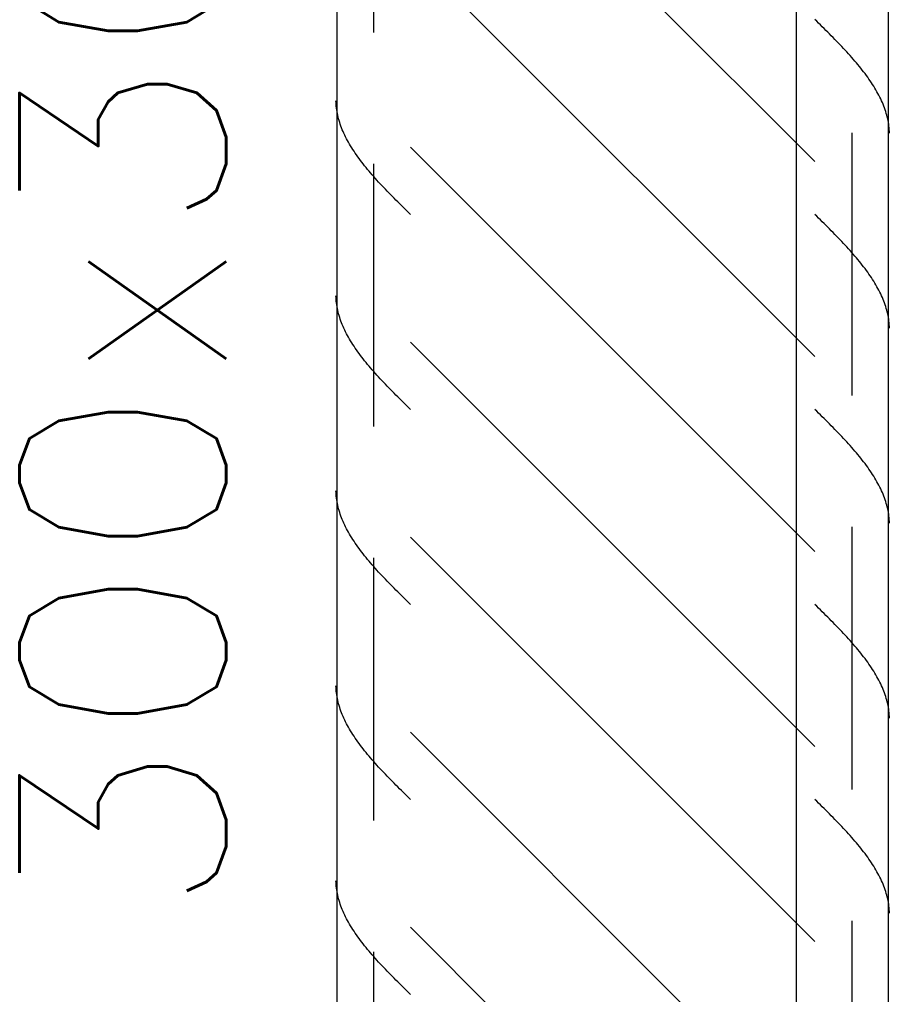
# Model space of a CAD drawing. Extents: x -10459 to 16942, y -13088 to 14608.
# Drawn here: x 5398.5 to 5445.8, y 3125.2 to 3178.2 of the extents above; entities that cross this region are included whole.
import ezdxf

# ---------------------------------------------------------------- set-up
doc = ezdxf.new("R2010")
doc.units = 0
doc.header["$LTSCALE"] = 30
doc.header["$MEASUREMENT"] = 0
doc.linetypes.add("EJE1-1'$0$RLE-PROYECCION", pattern=[0.71438, 0.47625, -0.23813])
doc.layers.get('0').update_dxf_attribs({"linetype": 'CONTINUOUS'})
doc.layers.add("EJE1-1'$0$RLA-ACHURADO", color=30, linetype="EJE1-1'$0$RLE-PROYECCION", lineweight=15, transparency=0.7)
for name, color, linetype, lineweight in [("EJE1-1'$0$RLA-CONTORNO", 30, 'CONTINUOUS', 15), ("EJE1-1'$0$RLA-EJES", 1, 'CONTINUOUS', 9), ("EJE1-1'$0$RLA-TEXTOS-1", 9, 'CONTINUOUS', 9)]:
    doc.layers.add(name, color=color, linetype=linetype, lineweight=lineweight)
doc.styles.add("EJE1-1'$0$RomanS", font='romans.shx', dxfattribs={"height": 11.25})

# ---------------------------------------------------------------- blocks, each defined once
blk = doc.blocks.new("EJE1-1'$0$RLA-COLUMNAS-CAJONES - P_M_ 300x300x20-465985-EJE 1-1_")
at = {"layer": "EJE1-1'$0$RLA-ACHURADO"}
for p, q in [((2582.477, 787), (2582.477, 1103)), ((2608.477, 1103), (2608.477, 787))]:
    blk.add_line(p, q, dxfattribs=at)
blk = doc.blocks.new("EJE1-1'$0$FP_1-EJE 1-1_")
at = {"layer": "EJE1-1'$0$RLA-CONTORNO"}
for p, q in [((2610.477, 787), (2610.477, 1103)), ((2606.577, 1001.915), (2606.477, 1002.013)), ((2606.676, 1001.817), (2606.577, 1001.915)), ((2606.776, 1001.719), (2606.676, 1001.817)), ((2606.875, 1001.621), (2606.776, 1001.719)), ((2606.974, 1001.522), (2606.875, 1001.621)), ((2607.073, 1001.424), (2606.974, 1001.522)), ((2607.171, 1001.326), (2607.073, 1001.424)), ((2607.269, 1001.228), (2607.171, 1001.326)), ((2607.367, 1001.13), (2607.269, 1001.228)), ((2607.463, 1001.032), (2607.367, 1001.13)), ((2607.56, 1000.933), (2607.463, 1001.032)), ((2607.655, 1000.835), (2607.56, 1000.933)), ((2607.75, 1000.737), (2607.655, 1000.835)), ((2607.845, 1000.639), (2607.75, 1000.737)), ((2607.938, 1000.541), (2607.845, 1000.639)), ((2608.03, 1000.443), (2607.938, 1000.541)), ((2608.122, 1000.344), (2608.03, 1000.443)), ((2608.212, 1000.246), (2608.122, 1000.344)), ((2608.302, 1000.148), (2608.212, 1000.246)), ((2608.39, 1000.05), (2608.302, 1000.148)), ((2608.478, 999.952), (2608.39, 1000.05)), ((2608.564, 999.853), (2608.478, 999.952)), ((2608.648, 999.755), (2608.564, 999.853)), ((2608.732, 999.657), (2608.648, 999.755)), ((2608.814, 999.559), (2608.732, 999.657)), ((2608.895, 999.461), (2608.814, 999.559)), ((2608.974, 999.363), (2608.895, 999.461)), ((2609.052, 999.264), (2608.974, 999.363)), ((2609.128, 999.166), (2609.052, 999.264)), ((2609.203, 999.068), (2609.128, 999.166)), ((2609.276, 998.97), (2609.203, 999.068)), ((2609.347, 998.872), (2609.276, 998.97)), ((2609.416, 998.774), (2609.347, 998.872)), ((2609.484, 998.675), (2609.416, 998.774)), ((2609.55, 998.577), (2609.484, 998.675)), ((2609.614, 998.479), (2609.55, 998.577)), ((2609.677, 998.381), (2609.614, 998.479)), ((2609.737, 998.283), (2609.677, 998.381)), ((2609.795, 998.184), (2609.737, 998.283)), ((2609.852, 998.086), (2609.795, 998.184)), ((2609.906, 997.988), (2609.852, 998.086)), ((2609.958, 997.89), (2609.906, 997.988)), ((2610.008, 997.792), (2609.958, 997.89)), ((2610.056, 997.694), (2610.008, 997.792)), ((2610.102, 997.595), (2610.056, 997.694)), ((2610.146, 997.497), (2610.102, 997.595)), ((2610.187, 997.399), (2610.146, 997.497)), ((2610.227, 997.301), (2610.187, 997.399)), ((2610.264, 997.203), (2610.227, 997.301)), ((2610.298, 997.105), (2610.264, 997.203)), ((2610.331, 997.006), (2610.298, 997.105)), ((2610.361, 996.908), (2610.331, 997.006)), ((2610.389, 996.81), (2610.361, 996.908)), ((2610.414, 996.712), (2610.389, 996.81)), ((2610.437, 996.614), (2610.414, 996.712)), ((2610.458, 996.516), (2610.437, 996.614)), ((2610.476, 996.417), (2610.458, 996.516)), ((2610.492, 996.319), (2610.476, 996.417)), ((2610.505, 996.221), (2610.492, 996.319)), ((2610.516, 996.123), (2610.505, 996.221)), ((2610.525, 996.025), (2610.516, 996.123)), ((2610.531, 995.926), (2610.525, 996.025)), ((2610.534, 995.828), (2610.531, 995.926)), ((2606.577, 991.309), (2606.477, 991.407)), ((2606.676, 991.21), (2606.577, 991.309)), ((2606.776, 991.112), (2606.676, 991.21)), ((2606.875, 991.014), (2606.776, 991.112)), ((2606.974, 990.916), (2606.875, 991.014)), ((2607.073, 990.818), (2606.974, 990.916)), ((2607.171, 990.719), (2607.073, 990.818)), ((2607.269, 990.621), (2607.171, 990.719)), ((2607.367, 990.523), (2607.269, 990.621)), ((2607.463, 990.425), (2607.367, 990.523)), ((2607.56, 990.327), (2607.463, 990.425)), ((2607.655, 990.229), (2607.56, 990.327)), ((2607.75, 990.13), (2607.655, 990.229)), ((2607.845, 990.032), (2607.75, 990.13)), ((2607.938, 989.934), (2607.845, 990.032)), ((2608.03, 989.836), (2607.938, 989.934)), ((2608.122, 989.738), (2608.03, 989.836)), ((2608.212, 989.64), (2608.122, 989.738)), ((2608.302, 989.541), (2608.212, 989.64)), ((2608.39, 989.443), (2608.302, 989.541)), ((2608.478, 989.345), (2608.39, 989.443)), ((2608.564, 989.247), (2608.478, 989.345)), ((2608.648, 989.149), (2608.564, 989.247)), ((2608.732, 989.051), (2608.648, 989.149)), ((2608.814, 988.952), (2608.732, 989.051)), ((2608.895, 988.854), (2608.814, 988.952)), ((2608.974, 988.756), (2608.895, 988.854)), ((2609.052, 988.658), (2608.974, 988.756)), ((2609.128, 988.56), (2609.052, 988.658)), ((2609.203, 988.461), (2609.128, 988.56)), ((2609.276, 988.363), (2609.203, 988.461)), ((2609.347, 988.265), (2609.276, 988.363)), ((2609.416, 988.167), (2609.347, 988.265)), ((2609.484, 988.069), (2609.416, 988.167)), ((2609.55, 987.971), (2609.484, 988.069)), ((2609.614, 987.872), (2609.55, 987.971)), ((2609.677, 987.774), (2609.614, 987.872)), ((2609.737, 987.676), (2609.677, 987.774)), ((2609.795, 987.578), (2609.737, 987.676)), ((2609.852, 987.48), (2609.795, 987.578)), ((2609.906, 987.382), (2609.852, 987.48)), ((2609.958, 987.283), (2609.906, 987.382)), ((2610.008, 987.185), (2609.958, 987.283)), ((2610.056, 987.087), (2610.008, 987.185)), ((2610.102, 986.989), (2610.056, 987.087)), ((2610.146, 986.891), (2610.102, 986.989)), ((2610.187, 986.792), (2610.146, 986.891)), ((2610.227, 986.694), (2610.187, 986.792)), ((2610.264, 986.596), (2610.227, 986.694)), ((2610.298, 986.498), (2610.264, 986.596)), ((2610.331, 986.4), (2610.298, 986.498)), ((2610.361, 986.302), (2610.331, 986.4)), ((2610.389, 986.203), (2610.361, 986.302)), ((2610.414, 986.105), (2610.389, 986.203)), ((2610.437, 986.007), (2610.414, 986.105)), ((2610.458, 985.909), (2610.437, 986.007)), ((2610.476, 985.811), (2610.458, 985.909)), ((2610.492, 985.713), (2610.476, 985.811)), ((2610.505, 985.614), (2610.492, 985.713)), ((2610.516, 985.516), (2610.505, 985.614)), ((2610.525, 985.418), (2610.516, 985.516)), ((2610.531, 985.32), (2610.525, 985.418)), ((2610.534, 985.222), (2610.531, 985.32)), ((2606.577, 980.702), (2606.477, 980.8)), ((2606.676, 980.604), (2606.577, 980.702)), ((2606.776, 980.506), (2606.676, 980.604)), ((2606.875, 980.407), (2606.776, 980.506)), ((2606.974, 980.309), (2606.875, 980.407)), ((2607.073, 980.211), (2606.974, 980.309)), ((2607.171, 980.113), (2607.073, 980.211)), ((2607.269, 980.015), (2607.171, 980.113)), ((2607.367, 979.917), (2607.269, 980.015)), ((2607.463, 979.818), (2607.367, 979.917)), ((2607.56, 979.72), (2607.463, 979.818)), ((2607.655, 979.622), (2607.56, 979.72)), ((2607.75, 979.524), (2607.655, 979.622)), ((2607.845, 979.426), (2607.75, 979.524)), ((2607.938, 979.327), (2607.845, 979.426)), ((2608.03, 979.229), (2607.938, 979.327)), ((2608.122, 979.131), (2608.03, 979.229)), ((2608.212, 979.033), (2608.122, 979.131)), ((2608.302, 978.935), (2608.212, 979.033)), ((2608.39, 978.837), (2608.302, 978.935)), ((2608.478, 978.738), (2608.39, 978.837)), ((2608.564, 978.64), (2608.478, 978.738)), ((2608.648, 978.542), (2608.564, 978.64)), ((2608.732, 978.444), (2608.648, 978.542)), ((2608.814, 978.346), (2608.732, 978.444)), ((2608.895, 978.248), (2608.814, 978.346)), ((2608.974, 978.149), (2608.895, 978.248)), ((2609.052, 978.051), (2608.974, 978.149)), ((2609.128, 977.953), (2609.052, 978.051)), ((2609.203, 977.855), (2609.128, 977.953)), ((2609.276, 977.757), (2609.203, 977.855)), ((2609.347, 977.659), (2609.276, 977.757)), ((2609.416, 977.56), (2609.347, 977.659)), ((2609.484, 977.462), (2609.416, 977.56)), ((2609.55, 977.364), (2609.484, 977.462)), ((2609.614, 977.266), (2609.55, 977.364)), ((2609.677, 977.168), (2609.614, 977.266)), ((2609.737, 977.069), (2609.677, 977.168)), ((2609.795, 976.971), (2609.737, 977.069)), ((2609.852, 976.873), (2609.795, 976.971)), ((2609.906, 976.775), (2609.852, 976.873)), ((2609.958, 976.677), (2609.906, 976.775)), ((2610.008, 976.579), (2609.958, 976.677)), ((2610.056, 976.48), (2610.008, 976.579)), ((2610.102, 976.382), (2610.056, 976.48)), ((2610.146, 976.284), (2610.102, 976.382)), ((2610.187, 976.186), (2610.146, 976.284)), ((2610.227, 976.088), (2610.187, 976.186)), ((2610.264, 975.99), (2610.227, 976.088)), ((2610.298, 975.891), (2610.264, 975.99)), ((2610.331, 975.793), (2610.298, 975.891)), ((2610.361, 975.695), (2610.331, 975.793)), ((2610.389, 975.597), (2610.361, 975.695)), ((2610.414, 975.499), (2610.389, 975.597)), ((2610.437, 975.4), (2610.414, 975.499)), ((2610.458, 975.302), (2610.437, 975.4)), ((2610.476, 975.204), (2610.458, 975.302)), ((2610.492, 975.106), (2610.476, 975.204)), ((2610.505, 975.008), (2610.492, 975.106)), ((2610.516, 974.91), (2610.505, 975.008)), ((2610.525, 974.811), (2610.516, 974.91)), ((2610.531, 974.713), (2610.525, 974.811)), ((2610.534, 974.615), (2610.531, 974.713)), ((2606.577, 970.095), (2606.477, 970.194)), ((2606.676, 969.997), (2606.577, 970.095)), ((2606.776, 969.899), (2606.676, 969.997)), ((2606.875, 969.801), (2606.776, 969.899)), ((2606.974, 969.703), (2606.875, 969.801)), ((2607.073, 969.604), (2606.974, 969.703)), ((2607.171, 969.506), (2607.073, 969.604)), ((2607.269, 969.408), (2607.171, 969.506)), ((2607.367, 969.31), (2607.269, 969.408)), ((2607.463, 969.212), (2607.367, 969.31)), ((2607.56, 969.114), (2607.463, 969.212)), ((2607.655, 969.015), (2607.56, 969.114)), ((2607.75, 968.917), (2607.655, 969.015)), ((2607.845, 968.819), (2607.75, 968.917)), ((2607.938, 968.721), (2607.845, 968.819)), ((2608.03, 968.623), (2607.938, 968.721)), ((2608.122, 968.525), (2608.03, 968.623)), ((2608.212, 968.426), (2608.122, 968.525)), ((2608.302, 968.328), (2608.212, 968.426)), ((2608.39, 968.23), (2608.302, 968.328)), ((2608.478, 968.132), (2608.39, 968.23)), ((2608.564, 968.034), (2608.478, 968.132)), ((2608.648, 967.935), (2608.564, 968.034)), ((2608.732, 967.837), (2608.648, 967.935)), ((2608.814, 967.739), (2608.732, 967.837)), ((2608.895, 967.641), (2608.814, 967.739)), ((2608.974, 967.543), (2608.895, 967.641)), ((2609.052, 967.445), (2608.974, 967.543)), ((2609.128, 967.346), (2609.052, 967.445)), ((2609.203, 967.248), (2609.128, 967.346)), ((2609.276, 967.15), (2609.203, 967.248)), ((2609.347, 967.052), (2609.276, 967.15)), ((2609.416, 966.954), (2609.347, 967.052)), ((2609.484, 966.856), (2609.416, 966.954)), ((2609.55, 966.757), (2609.484, 966.856)), ((2609.614, 966.659), (2609.55, 966.757)), ((2609.677, 966.561), (2609.614, 966.659)), ((2609.737, 966.463), (2609.677, 966.561)), ((2609.795, 966.365), (2609.737, 966.463)), ((2609.852, 966.267), (2609.795, 966.365)), ((2609.906, 966.168), (2609.852, 966.267)), ((2609.958, 966.07), (2609.906, 966.168)), ((2610.008, 965.972), (2609.958, 966.07)), ((2610.056, 965.874), (2610.008, 965.972)), ((2610.102, 965.776), (2610.056, 965.874)), ((2610.146, 965.677), (2610.102, 965.776)), ((2610.187, 965.579), (2610.146, 965.677)), ((2610.227, 965.481), (2610.187, 965.579)), ((2610.264, 965.383), (2610.227, 965.481)), ((2610.298, 965.285), (2610.264, 965.383)), ((2610.331, 965.187), (2610.298, 965.285)), ((2610.361, 965.088), (2610.331, 965.187)), ((2610.389, 964.99), (2610.361, 965.088)), ((2610.414, 964.892), (2610.389, 964.99)), ((2610.437, 964.794), (2610.414, 964.892)), ((2610.458, 964.696), (2610.437, 964.794)), ((2610.476, 964.598), (2610.458, 964.696)), ((2610.492, 964.499), (2610.476, 964.598)), ((2610.505, 964.401), (2610.492, 964.499)), ((2610.516, 964.303), (2610.505, 964.401)), ((2610.525, 964.205), (2610.516, 964.303)), ((2610.531, 964.107), (2610.525, 964.205)), ((2610.534, 964.008), (2610.531, 964.107)), ((2606.577, 959.489), (2606.477, 959.587)), ((2606.676, 959.391), (2606.577, 959.489)), ((2606.776, 959.292), (2606.676, 959.391)), ((2606.875, 959.194), (2606.776, 959.292)), ((2606.974, 959.096), (2606.875, 959.194)), ((2607.073, 958.998), (2606.974, 959.096)), ((2607.171, 958.9), (2607.073, 958.998)), ((2607.269, 958.802), (2607.171, 958.9)), ((2607.367, 958.703), (2607.269, 958.802)), ((2607.463, 958.605), (2607.367, 958.703)), ((2607.56, 958.507), (2607.463, 958.605)), ((2607.655, 958.409), (2607.56, 958.507)), ((2607.75, 958.311), (2607.655, 958.409)), ((2607.845, 958.212), (2607.75, 958.311)), ((2607.938, 958.114), (2607.845, 958.212)), ((2608.03, 958.016), (2607.938, 958.114)), ((2608.122, 957.918), (2608.03, 958.016)), ((2608.212, 957.82), (2608.122, 957.918)), ((2608.302, 957.722), (2608.212, 957.82)), ((2608.39, 957.623), (2608.302, 957.722)), ((2608.478, 957.525), (2608.39, 957.623)), ((2608.564, 957.427), (2608.478, 957.525)), ((2608.648, 957.329), (2608.564, 957.427)), ((2608.732, 957.231), (2608.648, 957.329)), ((2608.814, 957.133), (2608.732, 957.231)), ((2608.895, 957.034), (2608.814, 957.133)), ((2608.974, 956.936), (2608.895, 957.034)), ((2609.052, 956.838), (2608.974, 956.936)), ((2609.128, 956.74), (2609.052, 956.838)), ((2609.203, 956.642), (2609.128, 956.74)), ((2609.276, 956.543), (2609.203, 956.642)), ((2609.347, 956.445), (2609.276, 956.543)), ((2609.416, 956.347), (2609.347, 956.445)), ((2609.484, 956.249), (2609.416, 956.347)), ((2609.55, 956.151), (2609.484, 956.249)), ((2609.614, 956.053), (2609.55, 956.151)), ((2609.677, 955.954), (2609.614, 956.053)), ((2609.737, 955.856), (2609.677, 955.954)), ((2609.795, 955.758), (2609.737, 955.856)), ((2609.852, 955.66), (2609.795, 955.758)), ((2609.906, 955.562), (2609.852, 955.66)), ((2609.958, 955.464), (2609.906, 955.562)), ((2610.008, 955.365), (2609.958, 955.464)), ((2610.056, 955.267), (2610.008, 955.365)), ((2610.102, 955.169), (2610.056, 955.267)), ((2610.146, 955.071), (2610.102, 955.169)), ((2610.187, 954.973), (2610.146, 955.071)), ((2610.227, 954.875), (2610.187, 954.973)), ((2610.264, 954.776), (2610.227, 954.875)), ((2610.298, 954.678), (2610.264, 954.776)), ((2610.331, 954.58), (2610.298, 954.678)), ((2610.361, 954.482), (2610.331, 954.58)), ((2610.389, 954.384), (2610.361, 954.482)), ((2610.414, 954.285), (2610.389, 954.384)), ((2610.437, 954.187), (2610.414, 954.285)), ((2610.458, 954.089), (2610.437, 954.187)), ((2610.476, 953.991), (2610.458, 954.089)), ((2610.492, 953.893), (2610.476, 953.991)), ((2610.505, 953.795), (2610.492, 953.893)), ((2610.516, 953.696), (2610.505, 953.795)), ((2610.525, 953.598), (2610.516, 953.696)), ((2610.531, 953.5), (2610.525, 953.598)), ((2610.534, 953.402), (2610.531, 953.5))]:
    blk.add_line(p, q, dxfattribs=at)
blk = doc.blocks.new("EJE1-1'$0$FP_2-EJE 1-1_")
at = {"layer": "EJE1-1'$0$RLA-CONTORNO"}
for p, q in [((2580.477, 1103), (2580.477, 837.919)), ((2580.424, 997.494), (2580.42, 997.592)), ((2580.43, 997.396), (2580.424, 997.494)), ((2580.439, 997.298), (2580.43, 997.396)), ((2580.45, 997.199), (2580.439, 997.298)), ((2580.463, 997.101), (2580.45, 997.199)), ((2580.479, 997.003), (2580.463, 997.101)), ((2580.497, 996.905), (2580.479, 997.003)), ((2580.518, 996.807), (2580.497, 996.905)), ((2580.541, 996.709), (2580.518, 996.807)), ((2580.566, 996.61), (2580.541, 996.709)), ((2580.594, 996.512), (2580.566, 996.61)), ((2580.624, 996.414), (2580.594, 996.512)), ((2580.656, 996.316), (2580.624, 996.414)), ((2580.691, 996.218), (2580.656, 996.316)), ((2580.728, 996.12), (2580.691, 996.218)), ((2580.767, 996.021), (2580.728, 996.12)), ((2580.809, 995.923), (2580.767, 996.021)), ((2580.852, 995.825), (2580.809, 995.923)), ((2580.898, 995.727), (2580.852, 995.825)), ((2580.946, 995.629), (2580.898, 995.727)), ((2580.996, 995.53), (2580.946, 995.629)), ((2581.049, 995.432), (2580.996, 995.53)), ((2581.103, 995.334), (2581.049, 995.432)), ((2581.159, 995.236), (2581.103, 995.334)), ((2581.218, 995.138), (2581.159, 995.236)), ((2581.278, 995.04), (2581.218, 995.138)), ((2581.34, 994.941), (2581.278, 995.04)), ((2581.404, 994.843), (2581.34, 994.941)), ((2581.47, 994.745), (2581.404, 994.843)), ((2581.538, 994.647), (2581.47, 994.745)), ((2581.608, 994.549), (2581.538, 994.647)), ((2581.679, 994.451), (2581.608, 994.549)), ((2581.752, 994.352), (2581.679, 994.451)), ((2581.827, 994.254), (2581.752, 994.352)), ((2581.903, 994.156), (2581.827, 994.254)), ((2581.981, 994.058), (2581.903, 994.156)), ((2582.06, 993.96), (2581.981, 994.058)), ((2582.141, 993.862), (2582.06, 993.96)), ((2582.223, 993.763), (2582.141, 993.862)), ((2582.306, 993.665), (2582.223, 993.763)), ((2582.391, 993.567), (2582.306, 993.665)), ((2582.477, 993.469), (2582.391, 993.567)), ((2582.564, 993.371), (2582.477, 993.469)), ((2582.653, 993.272), (2582.564, 993.371)), ((2582.742, 993.174), (2582.653, 993.272)), ((2582.833, 993.076), (2582.742, 993.174)), ((2582.924, 992.978), (2582.833, 993.076)), ((2583.017, 992.88), (2582.924, 992.978)), ((2583.11, 992.782), (2583.017, 992.88)), ((2583.204, 992.683), (2583.11, 992.782)), ((2583.299, 992.585), (2583.204, 992.683)), ((2583.395, 992.487), (2583.299, 992.585)), ((2583.491, 992.389), (2583.395, 992.487)), ((2583.588, 992.291), (2583.491, 992.389)), ((2583.686, 992.193), (2583.588, 992.291)), ((2583.784, 992.094), (2583.686, 992.193)), ((2583.882, 991.996), (2583.784, 992.094)), ((2583.981, 991.898), (2583.882, 991.996)), ((2584.08, 991.8), (2583.981, 991.898)), ((2584.179, 991.702), (2584.08, 991.8)), ((2584.278, 991.603), (2584.179, 991.702)), ((2584.378, 991.505), (2584.278, 991.603)), ((2584.477, 991.407), (2584.378, 991.505)), ((2580.424, 986.887), (2580.42, 986.986)), ((2580.43, 986.789), (2580.424, 986.887)), ((2580.439, 986.691), (2580.43, 986.789)), ((2580.45, 986.593), (2580.439, 986.691)), ((2580.463, 986.495), (2580.45, 986.593)), ((2580.479, 986.396), (2580.463, 986.495)), ((2580.497, 986.298), (2580.479, 986.396)), ((2580.518, 986.2), (2580.497, 986.298)), ((2580.541, 986.102), (2580.518, 986.2)), ((2580.566, 986.004), (2580.541, 986.102)), ((2580.594, 985.906), (2580.566, 986.004)), ((2580.624, 985.807), (2580.594, 985.906)), ((2580.656, 985.709), (2580.624, 985.807)), ((2580.691, 985.611), (2580.656, 985.709)), ((2580.728, 985.513), (2580.691, 985.611)), ((2580.767, 985.415), (2580.728, 985.513)), ((2580.809, 985.317), (2580.767, 985.415)), ((2580.852, 985.218), (2580.809, 985.317)), ((2580.898, 985.12), (2580.852, 985.218)), ((2580.946, 985.022), (2580.898, 985.12)), ((2580.996, 984.924), (2580.946, 985.022)), ((2581.049, 984.826), (2580.996, 984.924)), ((2581.103, 984.728), (2581.049, 984.826)), ((2581.159, 984.629), (2581.103, 984.728)), ((2581.218, 984.531), (2581.159, 984.629)), ((2581.278, 984.433), (2581.218, 984.531)), ((2581.34, 984.335), (2581.278, 984.433)), ((2581.404, 984.237), (2581.34, 984.335)), ((2581.47, 984.138), (2581.404, 984.237)), ((2581.538, 984.04), (2581.47, 984.138)), ((2581.608, 983.942), (2581.538, 984.04)), ((2581.679, 983.844), (2581.608, 983.942)), ((2581.752, 983.746), (2581.679, 983.844)), ((2581.827, 983.648), (2581.752, 983.746)), ((2581.903, 983.549), (2581.827, 983.648)), ((2581.981, 983.451), (2581.903, 983.549)), ((2582.06, 983.353), (2581.981, 983.451)), ((2582.141, 983.255), (2582.06, 983.353)), ((2582.223, 983.157), (2582.141, 983.255)), ((2582.306, 983.059), (2582.223, 983.157)), ((2582.391, 982.96), (2582.306, 983.059)), ((2582.477, 982.862), (2582.391, 982.96)), ((2582.564, 982.764), (2582.477, 982.862)), ((2582.653, 982.666), (2582.564, 982.764)), ((2582.742, 982.568), (2582.653, 982.666)), ((2582.833, 982.47), (2582.742, 982.568)), ((2582.924, 982.371), (2582.833, 982.47)), ((2583.017, 982.273), (2582.924, 982.371)), ((2583.11, 982.175), (2583.017, 982.273)), ((2583.204, 982.077), (2583.11, 982.175)), ((2583.299, 981.979), (2583.204, 982.077)), ((2583.395, 981.88), (2583.299, 981.979)), ((2583.491, 981.782), (2583.395, 981.88)), ((2583.588, 981.684), (2583.491, 981.782)), ((2583.686, 981.586), (2583.588, 981.684)), ((2583.784, 981.488), (2583.686, 981.586)), ((2583.882, 981.39), (2583.784, 981.488)), ((2583.981, 981.291), (2583.882, 981.39)), ((2584.08, 981.193), (2583.981, 981.291)), ((2584.179, 981.095), (2584.08, 981.193)), ((2584.278, 980.997), (2584.179, 981.095)), ((2584.378, 980.899), (2584.278, 980.997)), ((2584.477, 980.801), (2584.378, 980.899)), ((2580.424, 976.281), (2580.42, 976.379)), ((2580.43, 976.183), (2580.424, 976.281)), ((2580.439, 976.084), (2580.43, 976.183)), ((2580.45, 975.986), (2580.439, 976.084)), ((2580.463, 975.888), (2580.45, 975.986)), ((2580.479, 975.79), (2580.463, 975.888)), ((2580.497, 975.692), (2580.479, 975.79)), ((2580.518, 975.594), (2580.497, 975.692)), ((2580.541, 975.495), (2580.518, 975.594)), ((2580.566, 975.397), (2580.541, 975.495)), ((2580.594, 975.299), (2580.566, 975.397)), ((2580.624, 975.201), (2580.594, 975.299)), ((2580.656, 975.103), (2580.624, 975.201)), ((2580.691, 975.004), (2580.656, 975.103)), ((2580.728, 974.906), (2580.691, 975.004)), ((2580.767, 974.808), (2580.728, 974.906)), ((2580.809, 974.71), (2580.767, 974.808)), ((2580.852, 974.612), (2580.809, 974.71)), ((2580.898, 974.514), (2580.852, 974.612)), ((2580.946, 974.415), (2580.898, 974.514)), ((2580.996, 974.317), (2580.946, 974.415)), ((2581.049, 974.219), (2580.996, 974.317)), ((2581.103, 974.121), (2581.049, 974.219)), ((2581.159, 974.023), (2581.103, 974.121)), ((2581.218, 973.925), (2581.159, 974.023)), ((2581.278, 973.826), (2581.218, 973.925)), ((2581.34, 973.728), (2581.278, 973.826)), ((2581.404, 973.63), (2581.34, 973.728)), ((2581.47, 973.532), (2581.404, 973.63)), ((2581.538, 973.434), (2581.47, 973.532)), ((2581.608, 973.336), (2581.538, 973.434)), ((2581.679, 973.237), (2581.608, 973.336)), ((2581.752, 973.139), (2581.679, 973.237)), ((2581.827, 973.041), (2581.752, 973.139)), ((2581.903, 972.943), (2581.827, 973.041)), ((2581.981, 972.845), (2581.903, 972.943)), ((2582.06, 972.746), (2581.981, 972.845)), ((2582.141, 972.648), (2582.06, 972.746)), ((2582.223, 972.55), (2582.141, 972.648)), ((2582.306, 972.452), (2582.223, 972.55)), ((2582.391, 972.354), (2582.306, 972.452)), ((2582.477, 972.256), (2582.391, 972.354)), ((2582.564, 972.157), (2582.477, 972.256)), ((2582.653, 972.059), (2582.564, 972.157)), ((2582.742, 971.961), (2582.653, 972.059)), ((2582.833, 971.863), (2582.742, 971.961)), ((2582.924, 971.765), (2582.833, 971.863)), ((2583.017, 971.667), (2582.924, 971.765)), ((2583.11, 971.568), (2583.017, 971.667)), ((2583.204, 971.47), (2583.11, 971.568)), ((2583.299, 971.372), (2583.204, 971.47)), ((2583.395, 971.274), (2583.299, 971.372)), ((2583.491, 971.176), (2583.395, 971.274)), ((2583.588, 971.078), (2583.491, 971.176)), ((2583.686, 970.979), (2583.588, 971.078)), ((2583.784, 970.881), (2583.686, 970.979)), ((2583.882, 970.783), (2583.784, 970.881)), ((2583.981, 970.685), (2583.882, 970.783)), ((2584.08, 970.587), (2583.981, 970.685)), ((2584.179, 970.488), (2584.08, 970.587)), ((2584.278, 970.39), (2584.179, 970.488)), ((2584.378, 970.292), (2584.278, 970.39)), ((2584.477, 970.194), (2584.378, 970.292)), ((2580.424, 965.674), (2580.42, 965.772)), ((2580.43, 965.576), (2580.424, 965.674)), ((2580.439, 965.478), (2580.43, 965.576)), ((2580.45, 965.38), (2580.439, 965.478)), ((2580.463, 965.281), (2580.45, 965.38)), ((2580.479, 965.183), (2580.463, 965.281)), ((2580.497, 965.085), (2580.479, 965.183)), ((2580.518, 964.987), (2580.497, 965.085)), ((2580.541, 964.889), (2580.518, 964.987)), ((2580.566, 964.791), (2580.541, 964.889)), ((2580.594, 964.692), (2580.566, 964.791)), ((2580.624, 964.594), (2580.594, 964.692)), ((2580.656, 964.496), (2580.624, 964.594)), ((2580.691, 964.398), (2580.656, 964.496)), ((2580.728, 964.3), (2580.691, 964.398)), ((2580.767, 964.202), (2580.728, 964.3)), ((2580.809, 964.103), (2580.767, 964.202)), ((2580.852, 964.005), (2580.809, 964.103)), ((2580.898, 963.907), (2580.852, 964.005)), ((2580.946, 963.809), (2580.898, 963.907)), ((2580.996, 963.711), (2580.946, 963.809)), ((2581.049, 963.612), (2580.996, 963.711)), ((2581.103, 963.514), (2581.049, 963.612)), ((2581.159, 963.416), (2581.103, 963.514)), ((2581.218, 963.318), (2581.159, 963.416)), ((2581.278, 963.22), (2581.218, 963.318)), ((2581.34, 963.122), (2581.278, 963.22)), ((2581.404, 963.023), (2581.34, 963.122)), ((2581.47, 962.925), (2581.404, 963.023)), ((2581.538, 962.827), (2581.47, 962.925)), ((2581.608, 962.729), (2581.538, 962.827)), ((2581.679, 962.631), (2581.608, 962.729)), ((2581.752, 962.533), (2581.679, 962.631)), ((2581.827, 962.434), (2581.752, 962.533)), ((2581.903, 962.336), (2581.827, 962.434)), ((2581.981, 962.238), (2581.903, 962.336)), ((2582.06, 962.14), (2581.981, 962.238)), ((2582.141, 962.042), (2582.06, 962.14)), ((2582.223, 961.944), (2582.141, 962.042)), ((2582.306, 961.845), (2582.223, 961.944)), ((2582.391, 961.747), (2582.306, 961.845)), ((2582.477, 961.649), (2582.391, 961.747)), ((2582.564, 961.551), (2582.477, 961.649)), ((2582.653, 961.453), (2582.564, 961.551)), ((2582.742, 961.354), (2582.653, 961.453)), ((2582.833, 961.256), (2582.742, 961.354)), ((2582.924, 961.158), (2582.833, 961.256)), ((2583.017, 961.06), (2582.924, 961.158)), ((2583.11, 960.962), (2583.017, 961.06)), ((2583.204, 960.864), (2583.11, 960.962)), ((2583.299, 960.765), (2583.204, 960.864)), ((2583.395, 960.667), (2583.299, 960.765)), ((2583.491, 960.569), (2583.395, 960.667)), ((2583.588, 960.471), (2583.491, 960.569)), ((2583.686, 960.373), (2583.588, 960.471)), ((2583.784, 960.275), (2583.686, 960.373)), ((2583.882, 960.176), (2583.784, 960.275)), ((2583.981, 960.078), (2583.882, 960.176)), ((2584.08, 959.98), (2583.981, 960.078)), ((2584.179, 959.882), (2584.08, 959.98)), ((2584.278, 959.784), (2584.179, 959.882)), ((2584.378, 959.686), (2584.278, 959.784)), ((2584.477, 959.587), (2584.378, 959.686)), ((2580.424, 955.068), (2580.42, 955.166)), ((2580.43, 954.969), (2580.424, 955.068)), ((2580.439, 954.871), (2580.43, 954.969)), ((2580.45, 954.773), (2580.439, 954.871)), ((2580.463, 954.675), (2580.45, 954.773)), ((2580.479, 954.577), (2580.463, 954.675)), ((2580.497, 954.479), (2580.479, 954.577)), ((2580.518, 954.38), (2580.497, 954.479)), ((2580.541, 954.282), (2580.518, 954.38)), ((2580.566, 954.184), (2580.541, 954.282)), ((2580.594, 954.086), (2580.566, 954.184)), ((2580.624, 953.988), (2580.594, 954.086)), ((2580.656, 953.889), (2580.624, 953.988)), ((2580.691, 953.791), (2580.656, 953.889)), ((2580.728, 953.693), (2580.691, 953.791)), ((2580.767, 953.595), (2580.728, 953.693)), ((2580.809, 953.497), (2580.767, 953.595)), ((2580.852, 953.399), (2580.809, 953.497)), ((2580.898, 953.3), (2580.852, 953.399)), ((2580.946, 953.202), (2580.898, 953.3)), ((2580.996, 953.104), (2580.946, 953.202)), ((2581.049, 953.006), (2580.996, 953.104)), ((2581.103, 952.908), (2581.049, 953.006)), ((2581.159, 952.81), (2581.103, 952.908)), ((2581.218, 952.711), (2581.159, 952.81)), ((2581.278, 952.613), (2581.218, 952.711)), ((2581.34, 952.515), (2581.278, 952.613)), ((2581.404, 952.417), (2581.34, 952.515)), ((2581.47, 952.319), (2581.404, 952.417)), ((2581.538, 952.22), (2581.47, 952.319)), ((2581.608, 952.122), (2581.538, 952.22)), ((2581.679, 952.024), (2581.608, 952.122)), ((2581.752, 951.926), (2581.679, 952.024)), ((2581.827, 951.828), (2581.752, 951.926)), ((2581.903, 951.73), (2581.827, 951.828)), ((2581.981, 951.631), (2581.903, 951.73)), ((2582.06, 951.533), (2581.981, 951.631)), ((2582.141, 951.435), (2582.06, 951.533)), ((2582.223, 951.337), (2582.141, 951.435)), ((2582.306, 951.239), (2582.223, 951.337)), ((2582.391, 951.141), (2582.306, 951.239)), ((2582.477, 951.042), (2582.391, 951.141)), ((2582.564, 950.944), (2582.477, 951.042)), ((2582.653, 950.846), (2582.564, 950.944)), ((2582.742, 950.748), (2582.653, 950.846)), ((2582.833, 950.65), (2582.742, 950.748)), ((2582.924, 950.552), (2582.833, 950.65)), ((2583.017, 950.453), (2582.924, 950.552)), ((2583.11, 950.355), (2583.017, 950.453)), ((2583.204, 950.257), (2583.11, 950.355)), ((2583.299, 950.159), (2583.204, 950.257)), ((2583.395, 950.061), (2583.299, 950.159)), ((2583.491, 949.962), (2583.395, 950.061)), ((2583.588, 949.864), (2583.491, 949.962)), ((2583.686, 949.766), (2583.588, 949.864)), ((2583.784, 949.668), (2583.686, 949.766)), ((2583.882, 949.57), (2583.784, 949.668)), ((2583.981, 949.472), (2583.882, 949.57)), ((2584.08, 949.373), (2583.981, 949.472)), ((2584.179, 949.275), (2584.08, 949.373)), ((2584.278, 949.177), (2584.179, 949.275)), ((2584.378, 949.079), (2584.278, 949.177)), ((2584.477, 948.981), (2584.378, 949.079))]:
    blk.add_line(p, q, dxfattribs=at)
blk = doc.blocks.new("EJE1-1'")
at = {"layer": "EJE1-1'$0$RLA-ACHURADO"}
h = blk.add_hatch(dxfattribs=at)
h.set_pattern_fill('RLE-ELEMENTOS METALICOS', color=256, style=0, pattern_type=2)
h.set_pattern_definition([(135, (-234.281, -2576.79), (-5.303301, -5.303301), [])])
h.paths.add_polyline_path([(2606.477, 787), (2606.477, 1103), (2584.477, 1103), (2584.477, 787), (2593.698, 787)], flags=0)
at = {"layer": "EJE1-1'$0$RLA-EJES"}
blk.add_line((2605.481, 599.295), (2605.481, 1463), dxfattribs=at)
at = {"layer": "EJE1-1'$0$RLA-CONTORNO"}
for name in ["EJE1-1'$0$FP_2-EJE 1-1_", "EJE1-1'$0$RLA-COLUMNAS-CAJONES - P_M_ 300x300x20-465985-EJE 1-1_", "EJE1-1'$0$FP_1-EJE 1-1_"]:
    blk.add_blockref(name, (0, 0), dxfattribs=at)
at = {"layer": "EJE1-1'$0$RLA-TEXTOS-1", "insert": (2568.829, 980.421), "char_height": 11.25, "width": 243.91314, "attachment_point": 5, "rotation": 90, "line_spacing_factor": 0.983083, "style": "EJE1-1'$0$RomanS"}
blk.add_mtext('P.M. 300x300x20', dxfattribs=at)

msp = doc.modelspace()

# ---------------------------------------------------------------- block references
msp.add_blockref("EJE1-1'", (2835.3, 2176.191))

doc.saveas('drawing.dxf')
